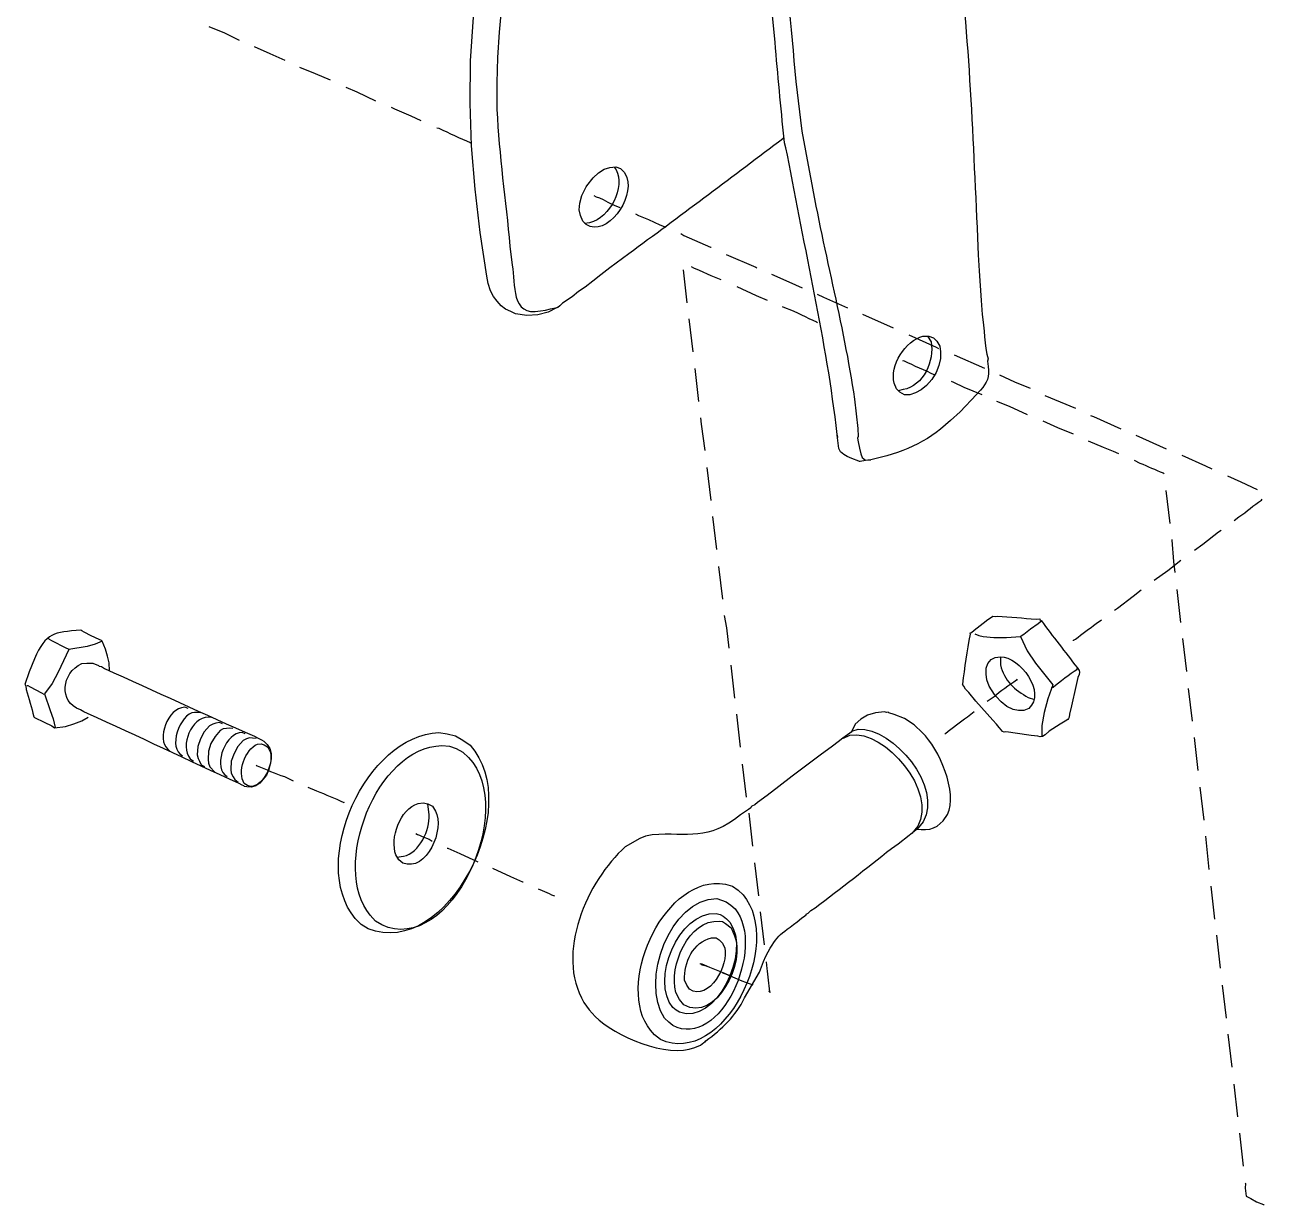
# Model space of a CAD drawing. Extents: x 0 to 563, y 0 to 205.
# Drawn here: x 399.27 to 405.21, y 23.8 to 29.46 of the extents above; entities that cross this region are included whole.
import ezdxf

# ---------------------------------------------------------------- set-up
doc = ezdxf.new("R2010")
doc.units = 0
doc.header["$LTSCALE"] = 0.3
doc.header["$MEASUREMENT"] = 0
doc.layers.add('1', color=1, linetype='CONTINUOUS')

msp = doc.modelspace()

# ---------------------------------------------------------------- linework, layer by layer
at = {"layer": '1', "color": 41, "lineweight": 25}
for points in [[(402.779, 30.1732), (402.783, 30.1701), (402.7982, 30.1612), (402.8335, 30.1333), (402.8343, 30.1263), (402.8394, 30.1126), (402.8481, 30.0994), (402.8604, 30.0546), (402.8759, 30.0138), (402.8849, 29.997), (402.8861, 29.9865), (402.8905, 29.9799), (402.8913, 29.9729, 0.000558), (402.9654, 29.1851), (402.9932, 28.9465), (403.0293, 28.7587)], [(402.9248, 28.8319), (402.9172, 28.8665), (402.9108, 28.8907), (402.9088, 28.9082, -0.0035), (402.8653, 29.3725), (402.8504, 29.5308), (402.8449, 29.6084)], [(402.9084, 28.9117), (402.9049, 28.9113), (402.8952, 28.9031), (402.8819, 28.8944, -0.003156), (402.1656, 28.3593), (402.074, 28.2917), (402.0316, 28.2583), (401.9924, 28.2289), (401.9567, 28.1998), (401.9236, 28.1782), (401.8945, 28.1535), (401.8483, 28.1232), (401.8355, 28.111), (401.8258, 28.1028), (401.8222, 28.1024), (401.7787, 28.0795), (401.7304, 28.0668), (401.6774, 28.0641), (401.6231, 28.072), (401.6004, 28.0836), (401.5742, 28.0948), (401.5546, 28.1103), (401.5342, 28.1328), (401.5173, 28.1557), (401.5035, 28.1825), (401.4924, 28.2168), (401.4848, 28.2515), (401.4533, 28.4611), (401.4291, 28.6681), (401.412, 28.8759), (401.4058, 29.0814), (401.4071, 29.2842), (401.4219, 29.4922)], [(401.2454, 28.9631), (401.2563, 28.9609, 0.021737), (401.4065, 28.893), (401.4104, 28.8899)], [(403.477, 27.8473), (403.4805, 27.8477, 0.002941), (403.6306, 27.7799), (403.6341, 27.7803)], [(404.322, 26.3636), (404.3228, 26.3565), (404.3206, 26.3456), (404.3152, 26.3308), (404.306, 26.287), (404.2847, 26.1956), (404.2752, 26.1554), (404.2733, 26.141), (404.2706, 26.1336), (404.2675, 26.1296), (404.2543, 26.121), (404.231, 26.1076), (404.1781, 26.073), (404.1587, 26.0565), (404.1455, 26.0478), (404.135, 26.0466), (404.124, 26.0489), (404.0916, 26.0522), (404.0155, 26.0647), (403.9831, 26.068), (403.9687, 26.0699), (403.9617, 26.0691), (403.9542, 26.0718), (403.9499, 26.0784), (403.9378, 26.0912), (403.9252, 26.1075), (403.9087, 26.1269), (403.8271, 26.2169), (403.7937, 26.2593), (403.7776, 26.2752), (403.769, 26.2884), (403.7646, 26.295), (403.7611, 26.2946), (403.7642, 26.2985, -0.01367), (403.8004, 26.5374), (403.8, 26.5409), (403.7996, 26.5444), (403.8066, 26.5452), (403.8194, 26.5574), (403.8617, 26.5908), (403.8846, 26.6077), (403.901, 26.6202), (403.9076, 26.6246), (403.9185, 26.6223), (403.929, 26.6235, -0.009397), (404.1155, 26.6097), (404.1331, 26.6118), (404.1335, 26.6082), (404.1413, 26.6021), (404.15, 26.5888)], [(399.3196, 26.4202), (399.295, 26.3569), (399.2735, 26.2975), (399.2778, 26.2909), (399.2798, 26.2734, -0.017044), (399.3164, 26.1425), (399.3204, 26.1394), (399.3657, 26.1163), (399.4033, 26.0993), (399.415, 26.09), (399.4676, 26.0961), (399.5089, 26.1081), (399.5463, 26.1231), (399.5762, 26.1408)], [(399.5463, 26.3969), (399.5709, 26.3998), (399.5994, 26.3995), (399.6256, 26.3884), (399.6295, 26.3853), (399.6404, 26.383), (399.6557, 26.3741, 0.002308), (400.3727, 26.0488), (400.3915, 26.0403), (400.4068, 26.0314), (400.4181, 26.0256), (400.4342, 26.0097), (400.4472, 25.9899), (400.4535, 25.9658), (400.4529, 25.9408), (400.4487, 25.9154), (400.4411, 25.8897), (400.4299, 25.8635), (400.3989, 25.8243), (400.3791, 25.8113), (400.3585, 25.8053), (400.337, 25.8064), (400.3261, 25.8087), (400.3222, 25.8118), (400.3147, 25.8145), (400.2995, 25.8234)], [(403.8188, 26.1662), (403.7862, 26.1411, 0.012392), (403.6817, 26.0613), (403.6782, 26.0609)]]:
    msp.add_lwpolyline(points, format="xyb", dxfattribs=at)
for points in [[(400.1542, 29.4475), (400.2289, 29.4171), (400.3004, 29.3828)], [(401.544, 29.4211), (401.5369, 29.2994), (401.5332, 29.1781), (401.5339, 29.0501)], [(400.3716, 29.3519), (400.4466, 29.318), (400.5178, 29.2872)], [(400.5894, 29.2529), (400.664, 29.2225), (400.7352, 29.1917)], [(400.8102, 29.1577), (400.8626, 29.1354), (400.953, 29.0926)], [(401.0276, 29.0622), (401.0429, 29.0533), (401.1215, 29.0198), (401.1703, 28.9971)], [(401.9609, 28.499), (401.9448, 28.5149), (401.9345, 28.5421), (401.9277, 28.5698), (401.9311, 28.6022), (401.941, 28.6389), (401.9584, 28.6729), (401.9611, 28.6804), (401.9642, 28.6843), (401.9952, 28.7235), (402.0208, 28.7478), (402.0472, 28.7651), (402.0749, 28.7719), (402.1029, 28.7751), (402.1252, 28.7671), (402.1452, 28.7481), (402.1551, 28.7243)], [(402.0959, 28.7743), (402.1046, 28.7611)], [(401.998, 28.6384), (402.0093, 28.6327), (402.0242, 28.6273), (402.0429, 28.6188), (402.0656, 28.6072), (402.0957, 28.5929), (402.1219, 28.5818)], [(402.1966, 28.5514), (402.2118, 28.5425), (402.2603, 28.5232), (402.3131, 28.4974), (402.3428, 28.4866)], [(401.9776, 28.5081), (401.9531, 28.5052)], [(402.4139, 28.4558), (402.4292, 28.4469), (402.5567, 28.3907), (402.5602, 28.3911)], [(403.8349, 28.4366), (403.8373, 28.3551), (403.8428, 28.2775), (403.8521, 28.1364), (403.8564, 28.0693)], [(401.596, 28.396), (401.6066, 28.3048)], [(402.6317, 28.3568), (402.774, 28.2951), (402.778, 28.292)], [(402.4454, 28.1253), (402.427, 28.2831)], [(402.4643, 28.2981), (402.4757, 28.2924), (402.5019, 28.2812), (402.5582, 28.2557), (402.6066, 28.2365)], [(402.8491, 28.2612), (402.9316, 28.2246), (402.9953, 28.1965)], [(402.6817, 28.2026), (402.7755, 28.1602), (402.8279, 28.1379)], [(403.0665, 28.1657), (403.0966, 28.1514), (403.2127, 28.101)], [(401.7424, 28.0859), (401.7669, 28.0888), (401.7911, 28.0952), (401.8222, 28.1024)], [(402.8991, 28.107), (402.9179, 28.0986)], [(403.2839, 28.0701), (403.4301, 28.0054)], [(402.4728, 27.8902), (402.4544, 28.0481)], [(403.0641, 28.0338), (403.068, 28.0307)], [(403.5734, 27.9652), (403.6019, 27.965), (403.6242, 27.9569), (403.6403, 27.941), (403.6536, 27.9177), (403.6569, 27.8896), (403.6571, 27.8576), (403.6502, 27.8248), (403.6364, 27.7912), (403.6155, 27.7568), (403.5903, 27.729), (403.5643, 27.7082), (403.5375, 27.6944), (403.5102, 27.6841), (403.4852, 27.6847), (403.4626, 27.6963), (403.4465, 27.7122), (403.4362, 27.7394)], [(403.5051, 27.9715), (403.6365, 27.9121), (403.6479, 27.9064)], [(403.5949, 27.9642), (403.6122, 27.9377)], [(403.7225, 27.8759), (403.8687, 27.8112)], [(403.8849, 27.8558), (403.8826, 27.8448), (403.8855, 27.8203)], [(402.5006, 27.6517), (402.4822, 27.8095)], [(403.9399, 27.7804), (404.0115, 27.7461), (404.0861, 27.7157)], [(403.7088, 27.7499), (403.7201, 27.7441), (403.769, 27.7214), (403.855, 27.6852)], [(403.2459, 27.6639), (403.2622, 27.5236), (403.2632, 27.4846), (403.2606, 27.4772), (403.2626, 27.4596), (403.2698, 27.4285), (403.2766, 27.4008), (403.2821, 27.3837), (403.2978, 27.3713), (403.3083, 27.3725), (403.3228, 27.3706)], [(403.4789, 27.7089), (403.4547, 27.7025)], [(403.849, 27.7058), (403.83, 27.6858), (403.7509, 27.6019), (403.7059, 27.5611), (403.6574, 27.5199)], [(403.9261, 27.6543), (403.986, 27.6293), (404.0724, 27.5896)], [(404.1577, 27.6813), (404.3035, 27.6201)], [(402.5315, 27.417), (402.5133, 27.5429), (402.5096, 27.5745)], [(404.147, 27.5592), (404.2182, 27.5284), (404.2928, 27.498)], [(404.375, 27.5858), (404.3899, 27.5804), (404.5213, 27.5211)], [(403.2736, 27.3649), (403.2701, 27.3645), (403.2588, 27.3703), (403.2404, 27.3753), (403.2217, 27.3837), (403.2103, 27.3895), (403.1951, 27.3984), (403.1794, 27.4108), (403.1703, 27.4275), (403.163, 27.4907), (403.1642, 27.4802), (403.1626, 27.4942)], [(404.5924, 27.4903), (404.7386, 27.4255)], [(404.3644, 27.4637), (404.4356, 27.4328), (404.484, 27.4136), (404.5102, 27.4024)], [(404.5849, 27.372), (404.6115, 27.3574)], [(404.8133, 27.3951), (404.9259, 27.3442), (404.956, 27.33)], [(402.5593, 27.1785), (402.5409, 27.3364)], [(404.7237, 27.31), (404.7276, 27.3069)], [(405.0311, 27.2961), (405.0948, 27.2679), (405.1738, 27.2309)], [(404.737, 27.2262), (404.7554, 27.0683)], [(405.194, 27.1799), (405.1971, 27.1839)], [(402.5868, 26.9435), (402.5683, 27.1013)], [(405.0631, 27.0829), (405.086, 27.0998)], [(404.8735, 26.9399), (404.9127, 26.9694), (404.9877, 27.0279), (405.0009, 27.0365)], [(404.7644, 26.9912), (404.7648, 26.9877), (404.7732, 26.8855), (404.7793, 26.8329)], [(404.6804, 26.7965), (404.7461, 26.8433), (404.8078, 26.8931)], [(402.6146, 26.7049), (402.5962, 26.8628)], [(404.4909, 26.6535), (404.5041, 26.6621), (404.5791, 26.7207), (404.6183, 26.7501)], [(404.7887, 26.7522), (404.8071, 26.5944)], [(402.6455, 26.4703), (402.634, 26.5685), (402.6236, 26.6277)], [(404.0399, 26.5262), (404.043, 26.5301), (404.0562, 26.5388), (404.0889, 26.5639), (404.125, 26.5895), (404.1347, 26.5977), (404.1413, 26.6021)], [(404.4023, 26.5898), (404.4287, 26.6071)], [(399.6784, 26.3625), (399.6774, 26.4015), (399.6702, 26.4327), (399.6591, 26.4669), (399.644, 26.5043), (399.6401, 26.5074), (399.6288, 26.5132), (399.5912, 26.5301), (399.5572, 26.5475), (399.5459, 26.5533), (399.542, 26.5564)], [(403.8214, 26.5399), (403.8402, 26.5314), (403.8621, 26.5268), (403.9124, 26.522), (403.9729, 26.522), (404.0399, 26.5262), (404.0727, 26.4589), (404.1116, 26.3995), (404.1948, 26.2954), (404.1706, 26.2286), (404.1534, 26.1626), (404.1429, 26.1009), (404.142, 26.0474)], [(399.644, 26.5043), (399.6102, 26.4897), (399.5724, 26.4782), (399.4851, 26.4644), (399.4338, 26.3553), (399.4045, 26.3021), (399.3677, 26.2516), (399.3947, 26.173), (399.4101, 26.1321), (399.4185, 26.0904)], [(399.3866, 26.5169), (399.3905, 26.5138), (399.4018, 26.5081), (399.4699, 26.4733), (399.4812, 26.4675), (399.4851, 26.4644)], [(404.2947, 26.5062), (404.2943, 26.5097), (404.3044, 26.5144)], [(404.8161, 26.5172), (404.8345, 26.3593)], [(404.08, 26.1824), (404.0563, 26.1726), (404.0313, 26.1732), (404.0059, 26.1774), (403.9758, 26.1916), (403.9484, 26.2133), (403.9241, 26.2389), (403.9198, 26.2455), (403.9158, 26.2486), (403.8899, 26.2883), (403.8792, 26.319), (403.8759, 26.3471), (403.8761, 26.3756), (403.8842, 26.3978), (403.8997, 26.4174), (403.9199, 26.4269), (403.9445, 26.4298)], [(403.9445, 26.4298), (403.9455, 26.3908)], [(402.6733, 26.2317), (402.6549, 26.3896)], [(404.3107, 26.3693), (404.3138, 26.3733)], [(399.2848, 26.2917), (399.2883, 26.2921), (399.2997, 26.2863), (399.3529, 26.257), (399.3642, 26.2512), (399.3677, 26.2516)], [(404.0246, 26.3218), (404.0216, 26.3179)], [(403.9136, 26.2377), (403.8805, 26.2161)], [(404.0774, 26.2355), (404.1071, 26.2247)], [(404.1895, 26.2805), (404.1961, 26.2849)], [(404.8439, 26.2786), (404.8623, 26.1208)], [(399.5742, 26.1584), (399.5554, 26.1668), (399.5401, 26.1757)], [(400.0549, 26.1824), (400.0401, 26.1878)], [(400.2199, 26.1092), (400.2051, 26.1146), (400.1875, 26.1125), (400.1739, 26.1074), (400.1572, 26.0983), (400.132, 26.0705), (400.1146, 26.0365), (400.1012, 25.9994), (400.0987, 25.9599), (400.1042, 25.9428), (400.1093, 25.9292), (400.1184, 25.9125), (400.1337, 25.9036)], [(400.1143, 26.1609), (400.0999, 26.1628)], [(400.1667, 26.1386), (400.1523, 26.1404)], [(402.7007, 25.9967), (402.6823, 26.1546)], [(403.5709, 26.0662), (403.5309, 26.1042), (403.4847, 26.1344), (403.4362, 26.1536), (403.4104, 26.1613), (403.4065, 26.1643), (403.3995, 26.1635), (403.3886, 26.1658), (403.3465, 26.1609), (403.3087, 26.1494), (403.2753, 26.1313), (403.2497, 26.1069), (403.2323, 26.0729), (403.2292, 26.069), (403.2226, 26.0647), (403.19, 26.0395), (403.167, 26.0226), (403.141, 26.0018), (403.082, 25.9594), (402.948, 25.8584), (402.8827, 25.8081), (402.8272, 25.7661), (402.7813, 25.7323), (402.7685, 25.7202), (402.7549, 25.715), (402.7518, 25.7111), (402.7487, 25.7072), (402.739, 25.6989), (402.6994, 25.673)], [(400.2688, 26.0865), (400.2544, 26.0883), (400.2228, 26.0846), (400.2096, 26.076), (400.1844, 26.0482), (400.1635, 26.0137), (400.1536, 25.977), (400.151, 25.9376), (400.1531, 25.9201), (400.1586, 25.9029), (400.183, 25.8773)], [(400.3286, 26.0614), (400.3138, 26.0668)], [(401.2561, 26.0665), (401.2959, 26.0604), (401.3361, 26.0509), (401.3705, 26.03), (401.4054, 26.0057)], [(403.1935, 26.0399), (403.2238, 26.0541)], [(403.2323, 26.0729), (403.2631, 26.0836)], [(400.381, 26.0391), (400.363, 26.0406), (400.3486, 26.0424), (400.335, 26.0373), (400.3183, 26.0282), (400.2931, 26.0004), (400.2757, 25.9664), (400.2622, 25.9292), (400.2597, 25.8898), (400.2618, 25.8723), (400.2708, 25.8556), (400.2795, 25.8424), (400.2951, 25.83)], [(400.3878, 26.0114), (400.4053, 26.0135), (400.4202, 26.0081), (400.4354, 25.9992), (400.4441, 25.986)], [(401.2704, 26.0041), (401.3063, 26.0012), (401.3395, 25.9909), (401.3701, 25.9731), (401.3979, 25.9479)], [(404.8713, 26.0436), (404.8898, 25.8857)], [(399.9565, 25.9896), (399.9687, 25.9768)], [(400.0163, 25.9646), (400.0281, 25.9553)], [(400.0652, 25.9418), (400.0809, 25.9294)], [(400.3817, 25.9112), (400.3856, 25.9081)], [(402.7285, 25.7582), (402.7101, 25.916)], [(400.2306, 25.8651), (400.2424, 25.8558)], [(400.3546, 25.8084), (400.3397, 25.8138), (400.3244, 25.8227)], [(400.5162, 25.8557), (400.5576, 25.8357)], [(400.6288, 25.8049), (400.6698, 25.7883)], [(404.8992, 25.8051), (404.9176, 25.6472)], [(400.8008, 25.7325), (400.8043, 25.7329)], [(401.1569, 25.7278), (401.1814, 25.7306), (401.2033, 25.7261), (401.226, 25.7145), (401.2394, 25.6912)], [(401.2094, 25.6735), (401.2033, 25.7261)], [(402.7594, 25.5235), (402.741, 25.6814)], [(403.4222, 25.5119), (403.4552, 25.5335), (403.5072, 25.5752), (403.5399, 25.6003), (403.5465, 25.6046), (403.55, 25.605), (403.5644, 25.6032), (403.5859, 25.6021), (403.6069, 25.6046), (403.6241, 25.6101), (403.6408, 25.6192), (403.6699, 25.6439), (403.6912, 25.6749)], [(403.5744, 25.6399), (403.5465, 25.6046)], [(401.1452, 25.5842), (401.153, 25.578), (401.1639, 25.5757), (401.1753, 25.5699), (401.2089, 25.5561), (401.2242, 25.5472)], [(402.2767, 25.5775), (402.2455, 25.5703), (402.2183, 25.56), (402.1483, 25.5198)], [(403.5483, 25.6191), (403.5205, 25.5838)], [(404.9266, 25.57), (404.9415, 25.4117)], [(401.0836, 25.4419), (401.064, 25.4574), (401.0506, 25.4807)], [(401.0553, 25.4706), (401.0869, 25.4743)], [(401.2957, 25.5128), (401.2992, 25.5133), (401.3555, 25.4878), (401.442, 25.4481)], [(401.5131, 25.4173), (401.5995, 25.3776), (401.6558, 25.3522), (401.6593, 25.3526)], [(402.7873, 25.285), (402.7689, 25.4428)], [(402.5989, 25.3448), (402.6278, 25.3411), (402.661, 25.3307), (402.688, 25.3125), (402.712, 25.2904)], [(401.7309, 25.3182), (401.7497, 25.3098), (401.7833, 25.2959), (401.7946, 25.2901), (401.8095, 25.2847)], [(404.9509, 25.3311), (404.9693, 25.1732)], [(402.5861, 25.2722), (402.6084, 25.2641), (402.6306, 25.2561), (402.6537, 25.241), (402.6737, 25.222)], [(402.9918, 25.1773), (403.0081, 25.1898), (403.0148, 25.1942), (403.0143, 25.1977), (403.0245, 25.2024), (403.0373, 25.2146), (403.0571, 25.2276)], [(400.9175, 25.1274), (400.8831, 25.1483), (400.8549, 25.177)], [(400.983, 25.1457), (400.9525, 25.1635), (400.9277, 25.1926)], [(402.5837, 25.2008), (402.6021, 25.1958), (402.6174, 25.1869), (402.633, 25.1745), (402.6491, 25.1586)], [(402.5988, 25.1634), (402.6132, 25.1616), (402.6285, 25.1527), (402.6559, 25.131), (402.6709, 25.0936)], [(402.8147, 25.0499), (402.7963, 25.2078)], [(402.5617, 25.0845), (402.5832, 25.0834), (402.5985, 25.0745), (402.6145, 25.0586), (402.6244, 25.0349)], [(404.9783, 25.096), (404.9967, 24.9382)], [(402.6505, 24.9028), (402.6431, 24.9055), (402.6169, 24.9167), (402.5536, 24.9413), (402.5274, 24.9524), (402.516, 24.9582), (402.509, 24.9574), (402.5086, 24.9609), (402.5164, 24.9547), (402.5348, 24.9497), (402.5387, 24.9466)], [(402.7197, 24.7971), (402.7908, 24.9192), (402.8096, 24.9711)], [(402.8278, 24.9377), (402.8241, 24.9693)], [(402.4554, 24.8374), (402.4425, 24.8572), (402.4326, 24.8809)], [(402.6134, 24.9162), (402.6282, 24.9109), (402.7068, 24.8774), (402.7588, 24.8585)], [(402.4285, 24.7631), (402.4077, 24.7891), (402.3896, 24.8226)], [(402.8334, 24.8281), (402.8409, 24.8254), (402.8413, 24.8219), (402.8409, 24.8254)], [(405.0061, 24.8575), (405.0245, 24.6996)], [(401.9507, 24.775), (401.9762, 24.7388), (402.0049, 24.7066)], [(402.4077, 24.7287), (402.3924, 24.7376), (402.3767, 24.75)], [(402.376, 24.6646), (402.3565, 24.6801), (402.3365, 24.6991)], [(402.3163, 24.5971), (402.2889, 24.6188), (402.2685, 24.6414)], [(402.4807, 24.5594), (402.508, 24.5697), (402.5243, 24.5823), (402.5344, 24.587), (402.5274, 24.5862), (402.5309, 24.5866), (402.534, 24.5905)], [(405.0335, 24.6224), (405.0519, 24.4646)], [(405.0613, 24.3839), (405.0797, 24.226)], [(405.0887, 24.1489), (405.1072, 23.991)], [(405.1166, 23.9103), (405.117, 23.9068), (405.1159, 23.8853), (405.1204, 23.8468), (405.1278, 23.8441), (405.1431, 23.8352), (405.1697, 23.8205), (405.2033, 23.8066), (405.2072, 23.8035)]]:
    msp.add_lwpolyline(points, dxfattribs=at)
for points in [[(402.3691, 31.4019), (401.905, 30.8208), (401.6139, 30.1673), (401.544, 29.4211)], [(403.7238, 29.9384), (403.7963, 29.4329), (403.8097, 28.9499), (403.8349, 28.4366)], [(401.5339, 29.0501), (401.5436, 28.8314), (401.5762, 28.6144), (401.596, 28.396)], [(403.1626, 27.4942), (403.1117, 27.9463), (403.0056, 28.3845), (402.9248, 28.8319)], [(402.1551, 28.7243), (402.193, 28.6247), (402.0588, 28.4367), (401.9609, 28.499)], [(402.1046, 28.7611), (402.1485, 28.6803), (402.0774, 28.5324), (401.9776, 28.5081)], [(403.0293, 28.7587), (403.0918, 28.3962), (403.1925, 28.024), (403.2459, 27.6639)], [(401.6066, 28.3048), (401.6257, 28.2146), (401.5958, 28.0581), (401.7424, 28.0859)], [(402.9179, 28.0986), (402.9692, 28.0828), (403.0144, 28.0529), (403.0641, 28.0338)], [(403.8564, 28.0693), (403.8669, 28.0059), (403.8688, 27.9155), (403.8849, 27.8558)], [(403.4362, 27.7394), (403.4122, 27.8236), (403.49, 27.9434), (403.5734, 27.9652)], [(403.6122, 27.9377), (403.6294, 27.8485), (403.5757, 27.7266), (403.4789, 27.7089)], [(403.8855, 27.8203), (403.8948, 27.7684), (403.8792, 27.744), (403.849, 27.7058)], [(403.6574, 27.5199), (403.5523, 27.4326), (403.4076, 27.3839), (403.2736, 27.3649)], [(404.6115, 27.3574), (404.6496, 27.3428), (404.6858, 27.3241), (404.7237, 27.31)], [(405.086, 27.0998), (405.1251, 27.1243), (405.1562, 27.1567), (405.194, 27.1799)], [(404.15, 26.5888), (404.2065, 26.5132), (404.2658, 26.4391), (404.322, 26.3636)], [(404.3044, 26.5144), (404.3353, 26.5412), (404.3713, 26.563), (404.4023, 26.5898)], [(399.542, 26.5564), (399.412, 26.5482), (399.3754, 26.5459), (399.3196, 26.4202)], [(403.9445, 26.4298), (404.0356, 26.4302), (404.1668, 26.258), (404.08, 26.1824)], [(399.5401, 26.1757), (399.4317, 26.2138), (399.451, 26.3532), (399.5463, 26.3969)], [(403.9455, 26.3908), (403.9599, 26.318), (404.0145, 26.2687), (404.0774, 26.2355)], [(404.1961, 26.2849), (404.2257, 26.3087), (404.2795, 26.3497), (404.3107, 26.3693)], [(404.0216, 26.3179), (403.9865, 26.2915), (403.944, 26.2657), (403.9136, 26.2377)], [(400.0401, 26.1878), (399.9536, 26.1877), (399.9063, 26.0308), (399.9565, 25.9896)], [(400.0999, 26.1628), (400.0259, 26.1787), (399.9609, 26.0097), (400.0163, 25.9646)], [(400.2995, 25.8234), (400.0563, 25.9321), (399.8174, 26.0493), (399.5742, 26.1584)], [(400.1523, 26.1404), (400.071, 26.1408), (400.0145, 26.0035), (400.0652, 25.9418)], [(400.3138, 26.0668), (400.2373, 26.0687), (400.1763, 25.9174), (400.2306, 25.8651)], [(400.8549, 25.177), (400.6333, 25.4475), (400.9066, 26.0528), (401.2561, 26.0665)], [(403.2238, 26.0541), (403.3937, 26.084), (403.6435, 25.7793), (403.5483, 25.6191)], [(403.2631, 26.0836), (403.4339, 26.0901), (403.6704, 25.8047), (403.5744, 25.6399)], [(403.6912, 25.6749), (403.7425, 25.7783), (403.6495, 25.991), (403.5709, 26.0662)], [(400.3244, 25.8227), (400.2897, 25.8766), (400.3266, 25.9863), (400.3878, 26.0114)], [(400.9277, 25.1926), (400.7366, 25.4219), (400.9572, 25.9986), (401.2704, 26.0041)], [(401.4054, 26.0057), (401.6714, 25.7167), (401.2935, 24.9762), (400.9175, 25.1274)], [(400.4441, 25.986), (400.4716, 25.9286), (400.422, 25.8132), (400.3546, 25.8084)], [(401.3979, 25.9479), (401.6359, 25.6971), (401.3084, 24.9937), (400.983, 25.1457)], [(400.3856, 25.9081), (400.4289, 25.8918), (400.4714, 25.8697), (400.5162, 25.8557)], [(400.6698, 25.7883), (400.7151, 25.7681), (400.7546, 25.7552), (400.8008, 25.7325)], [(401.0506, 25.4807), (401.0203, 25.5594), (401.0687, 25.7), (401.1569, 25.7278)], [(401.2394, 25.6912), (401.2862, 25.6066), (401.1974, 25.3958), (401.0836, 25.4419)], [(401.0869, 25.4743), (401.1631, 25.4925), (401.2142, 25.5998), (401.2094, 25.6735)], [(402.6994, 25.673), (402.5424, 25.545), (402.4528, 25.5888), (402.2767, 25.5775)], [(402.1483, 25.5198), (401.9666, 25.357), (401.8103, 25.0084), (401.9507, 24.775)], [(403.0571, 25.2276), (403.1793, 25.3228), (403.3021, 25.414), (403.4222, 25.5119)], [(402.2685, 24.6414), (402.1016, 24.8522), (402.3214, 25.3578), (402.5989, 25.3448)], [(402.712, 25.2904), (402.91, 25.0553), (402.6167, 24.4595), (402.3163, 24.5971)], [(402.3365, 24.6991), (402.2184, 24.8773), (402.362, 25.2696), (402.5861, 25.2722)], [(402.6737, 25.222), (402.8244, 25.0392), (402.6016, 24.5434), (402.376, 24.6646)], [(402.3767, 24.75), (402.2676, 24.8778), (402.4019, 25.2104), (402.5837, 25.2008)], [(402.3896, 24.8226), (402.3575, 24.9476), (402.4504, 25.1742), (402.5988, 25.1634)], [(402.8096, 24.9711), (402.8794, 25.1104), (402.8755, 25.0841), (402.9918, 25.1773)], [(402.6491, 25.1586), (402.7534, 25.0143), (402.5789, 24.6606), (402.4077, 24.7287)], [(402.4326, 24.8809), (402.4266, 24.9645), (402.4742, 25.0647), (402.5617, 25.0845)], [(402.6709, 25.0936), (402.7279, 24.9754), (402.5825, 24.674), (402.4285, 24.7631)], [(402.6244, 25.0349), (402.6466, 24.9592), (402.5486, 24.7763), (402.4554, 24.8374)], [(402.8409, 24.8254), (402.8365, 24.8629), (402.8321, 24.9003), (402.8278, 24.9377)], [(402.534, 24.5905), (402.6111, 24.6471), (402.6774, 24.7095), (402.7197, 24.7971)], [(402.0049, 24.7066), (402.0961, 24.6141), (402.35, 24.5043), (402.4807, 24.5594)]]:
    msp.add_open_spline(points, degree=3, dxfattribs=at)

doc.saveas('drawing.dxf')
